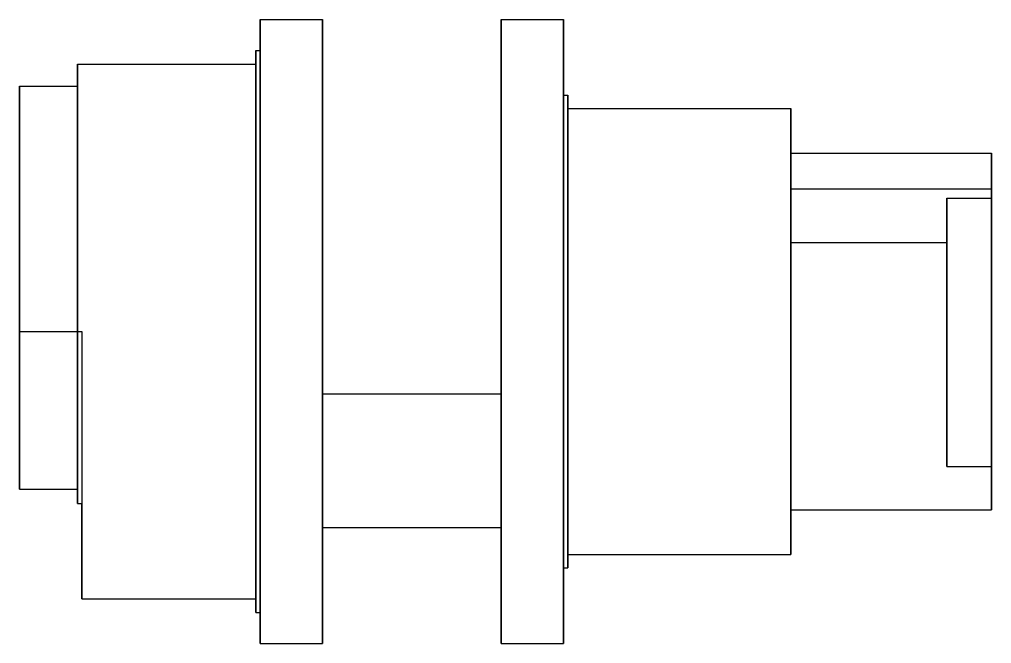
# Model space of a CAD drawing. Header units: millimetres. Extents: x 0 to 281, y -45 to 51.
# Drawn here: x 29.42 to 51.22, y 0 to 14 of the extents above; entities that cross this region are included whole.
import ezdxf

# ---------------------------------------------------------------- set-up
doc = ezdxf.new("R2010")
doc.units = ezdxf.units.MM
doc.layers.add('SIDE_HIDDEN', color=8, linetype='CONTINUOUS')
doc.layers.add('SIDE_VISIBLE', color=7, linetype='Continuous')

msp = doc.modelspace()

# ---------------------------------------------------------------- linework, layer by layer
at = {"layer": 'SIDE_HIDDEN'}
for points in [[(34.817, 0), (34.817, 0.609), (34.817, 1.217), (34.817, 1.826), (34.817, 2.435), (34.817, 3.043), (34.817, 3.652), (34.817, 4.261), (34.817, 4.87), (34.817, 5.478), (34.817, 6.087), (34.817, 6.696), (34.817, 7.304), (34.817, 7.913), (34.817, 8.522), (34.817, 9.13), (34.817, 9.739), (34.817, 10.348), (34.817, 10.957), (34.817, 11.565), (34.817, 12.174), (34.817, 12.783), (34.817, 13.391), (34.817, 14)], [(36.217, 0), (36.217, 0.609), (36.217, 1.217), (36.217, 1.826), (36.217, 2.435), (36.217, 3.043), (36.217, 3.652), (36.217, 4.261), (36.217, 4.87), (36.217, 5.478), (36.217, 6.087), (36.217, 6.696), (36.217, 7.304), (36.217, 7.913), (36.217, 8.522), (36.217, 9.13), (36.217, 9.739), (36.217, 10.348), (36.217, 10.957), (36.217, 11.565), (36.217, 12.174), (36.217, 12.783), (36.217, 13.391), (36.217, 14)], [(40.217, 0), (40.217, 0.609), (40.217, 1.217), (40.217, 1.826), (40.217, 2.435), (40.217, 3.043), (40.217, 3.652), (40.217, 4.261), (40.217, 4.87), (40.217, 5.478), (40.217, 6.087), (40.217, 6.696), (40.217, 7.304), (40.217, 7.913), (40.217, 8.522), (40.217, 9.13), (40.217, 9.739), (40.217, 10.348), (40.217, 10.957), (40.217, 11.565), (40.217, 12.174), (40.217, 12.783), (40.217, 13.391), (40.217, 14)], [(41.617, 0), (41.617, 0.609), (41.617, 1.217), (41.617, 1.826), (41.617, 2.435), (41.617, 3.043), (41.617, 3.652), (41.617, 4.261), (41.617, 4.87), (41.617, 5.478), (41.617, 6.087), (41.617, 6.696), (41.617, 7.304), (41.617, 7.913), (41.617, 8.522), (41.617, 9.13), (41.617, 9.739), (41.617, 10.348), (41.617, 10.957), (41.617, 11.565), (41.617, 12.174), (41.617, 12.783), (41.617, 13.391), (41.617, 14)], [(34.717, 0.7), (34.717, 1.248), (34.717, 1.796), (34.717, 2.343), (34.717, 2.891), (34.717, 3.439), (34.717, 3.987), (34.717, 4.535), (34.717, 5.083), (34.717, 5.63), (34.717, 6.178), (34.717, 6.726), (34.717, 7.274), (34.717, 7.822), (34.717, 8.37), (34.717, 8.917), (34.717, 9.465), (34.717, 10.013), (34.717, 10.561), (34.717, 11.109), (34.717, 11.657), (34.717, 12.204), (34.717, 12.752), (34.717, 13.3)], [(34.817, 13.3), (34.817, 12.752), (34.817, 12.204), (34.817, 11.657), (34.817, 11.109), (34.817, 10.561), (34.817, 10.013), (34.817, 9.465), (34.817, 8.917), (34.817, 8.37), (34.817, 7.822), (34.817, 7.274), (34.817, 6.726), (34.817, 6.178), (34.817, 5.63), (34.817, 5.083), (34.817, 4.535), (34.817, 3.987), (34.817, 3.439), (34.817, 2.891), (34.817, 2.343), (34.817, 1.796), (34.817, 1.248), (34.817, 0.7)], [(34.817, 0.7), (34.817, 1.248), (34.817, 1.796), (34.817, 2.343), (34.817, 2.891), (34.817, 3.439), (34.817, 3.987), (34.817, 4.535), (34.817, 5.083), (34.817, 5.63), (34.817, 6.178), (34.817, 6.726), (34.817, 7.274), (34.817, 7.822), (34.817, 8.37), (34.817, 8.917), (34.817, 9.465), (34.817, 10.013), (34.817, 10.561), (34.817, 11.109), (34.817, 11.657), (34.817, 12.204), (34.817, 12.752), (34.817, 13.3)], [(30.717, 3.143), (30.717, 3.572), (30.717, 4), (30.717, 4.429), (30.717, 4.857), (30.717, 5.286), (30.717, 5.715), (30.717, 6.143), (30.717, 6.572), (30.717, 7), (30.717, 7.429), (30.717, 7.857), (30.717, 8.286), (30.717, 8.714), (30.717, 9.143), (30.717, 9.572), (30.717, 10), (30.717, 10.429), (30.717, 10.857), (30.717, 11.286), (30.717, 11.714), (30.717, 12.143), (30.717, 12.571), (30.717, 13)], [(34.717, 13), (34.717, 12.478), (34.717, 11.957), (34.717, 11.435), (34.717, 10.913), (34.717, 10.391), (34.717, 9.87), (34.717, 9.348), (34.717, 8.826), (34.717, 8.304), (34.717, 7.783), (34.717, 7.261), (34.717, 6.739), (34.717, 6.217), (34.717, 5.696), (34.717, 5.174), (34.717, 4.652), (34.717, 4.13), (34.717, 3.609), (34.717, 3.087), (34.717, 2.565), (34.717, 2.043), (34.717, 1.522), (34.717, 1)], [(34.717, 1), (34.717, 1.522), (34.717, 2.043), (34.717, 2.565), (34.717, 3.087), (34.717, 3.609), (34.717, 4.13), (34.717, 4.652), (34.717, 5.174), (34.717, 5.696), (34.717, 6.217), (34.717, 6.739), (34.717, 7.261), (34.717, 7.783), (34.717, 8.304), (34.717, 8.826), (34.717, 9.348), (34.717, 9.87), (34.717, 10.391), (34.717, 10.913), (34.717, 11.435), (34.717, 11.957), (34.717, 12.478), (34.717, 13)], [(29.417, 3.465), (29.417, 3.858), (29.417, 4.25), (29.417, 4.643), (29.417, 5.036), (29.417, 5.429), (29.417, 5.822), (29.417, 6.215), (29.417, 6.607), (29.417, 7), (29.417, 7.393), (29.417, 7.786), (29.417, 8.179), (29.417, 8.572), (29.417, 8.964), (29.417, 9.357), (29.417, 9.75), (29.417, 10.143), (29.417, 10.536), (29.417, 10.929), (29.417, 11.321), (29.417, 11.714), (29.417, 12.107), (29.417, 12.5)], [(30.717, 3.465), (30.717, 3.858), (30.717, 4.25), (30.717, 4.643), (30.717, 5.036), (30.717, 5.429), (30.717, 5.822), (30.717, 6.215), (30.717, 6.607), (30.717, 7), (30.717, 7.393), (30.717, 7.786), (30.717, 8.179), (30.717, 8.572), (30.717, 8.964), (30.717, 9.357), (30.717, 9.75), (30.717, 10.143), (30.717, 10.536), (30.717, 10.929), (30.717, 11.321), (30.717, 11.714), (30.717, 12.107), (30.717, 12.5)], [(30.717, 12.5), (30.717, 12.107), (30.717, 11.714), (30.717, 11.321), (30.717, 10.929), (30.717, 10.536), (30.717, 10.143), (30.717, 9.75), (30.717, 9.357), (30.717, 8.964), (30.717, 8.572), (30.717, 8.179), (30.717, 7.786), (30.717, 7.393), (30.717, 7), (30.717, 6.607), (30.717, 6.215), (30.717, 5.822), (30.717, 5.429), (30.717, 5.036), (30.717, 4.643), (30.717, 4.25), (30.717, 3.858), (30.717, 3.465)], [(41.617, 12.3), (41.617, 11.839), (41.617, 11.378), (41.617, 10.917), (41.617, 10.457), (41.617, 9.996), (41.617, 9.535), (41.617, 9.074), (41.617, 8.613), (41.617, 8.152), (41.617, 7.691), (41.617, 7.23), (41.617, 6.77), (41.617, 6.309), (41.617, 5.848), (41.617, 5.387), (41.617, 4.926), (41.617, 4.465), (41.617, 4.004), (41.617, 3.543), (41.617, 3.083), (41.617, 2.622), (41.617, 2.161), (41.617, 1.7)], [(41.617, 1.7), (41.617, 2.161), (41.617, 2.622), (41.617, 3.083), (41.617, 3.543), (41.617, 4.004), (41.617, 4.465), (41.617, 4.926), (41.617, 5.387), (41.617, 5.848), (41.617, 6.309), (41.617, 6.77), (41.617, 7.23), (41.617, 7.691), (41.617, 8.152), (41.617, 8.613), (41.617, 9.074), (41.617, 9.535), (41.617, 9.996), (41.617, 10.457), (41.617, 10.917), (41.617, 11.378), (41.617, 11.839), (41.617, 12.3)], [(41.717, 1.7), (41.717, 2.161), (41.717, 2.622), (41.717, 3.083), (41.717, 3.543), (41.717, 4.004), (41.717, 4.465), (41.717, 4.926), (41.717, 5.387), (41.717, 5.848), (41.717, 6.309), (41.717, 6.77), (41.717, 7.23), (41.717, 7.691), (41.717, 8.152), (41.717, 8.613), (41.717, 9.074), (41.717, 9.535), (41.717, 9.996), (41.717, 10.457), (41.717, 10.917), (41.717, 11.378), (41.717, 11.839), (41.717, 12.3)], [(41.717, 12), (41.717, 11.565), (41.717, 11.13), (41.717, 10.696), (41.717, 10.261), (41.717, 9.826), (41.717, 9.391), (41.717, 8.957), (41.717, 8.522), (41.717, 8.087), (41.717, 7.652), (41.717, 7.217), (41.717, 6.783), (41.717, 6.348), (41.717, 5.913), (41.717, 5.478), (41.717, 5.043), (41.717, 4.609), (41.717, 4.174), (41.717, 3.739), (41.717, 3.304), (41.717, 2.87), (41.717, 2.435), (41.717, 2)], [(41.717, 2), (41.717, 2.435), (41.717, 2.87), (41.717, 3.304), (41.717, 3.739), (41.717, 4.174), (41.717, 4.609), (41.717, 5.043), (41.717, 5.478), (41.717, 5.913), (41.717, 6.348), (41.717, 6.783), (41.717, 7.217), (41.717, 7.652), (41.717, 8.087), (41.717, 8.522), (41.717, 8.957), (41.717, 9.391), (41.717, 9.826), (41.717, 10.261), (41.717, 10.696), (41.717, 11.13), (41.717, 11.565), (41.717, 12)], [(46.717, 2), (46.717, 2.435), (46.717, 2.87), (46.717, 3.304), (46.717, 3.739), (46.717, 4.174), (46.717, 4.609), (46.717, 5.043), (46.717, 5.478), (46.717, 5.913), (46.717, 6.348), (46.717, 6.783), (46.717, 7.217), (46.717, 7.652), (46.717, 8.087), (46.717, 8.522), (46.717, 8.957), (46.717, 9.391), (46.717, 9.826), (46.717, 10.261), (46.717, 10.696), (46.717, 11.13), (46.717, 11.565), (46.717, 12)], [(46.717, 11), (46.717, 10.652), (46.717, 10.304), (46.717, 9.957), (46.717, 9.609), (46.717, 9.261), (46.717, 8.913), (46.717, 8.565), (46.717, 8.217), (46.717, 7.87), (46.717, 7.522), (46.717, 7.174), (46.717, 6.826), (46.717, 6.478), (46.717, 6.13), (46.717, 5.783), (46.717, 5.435), (46.717, 5.087), (46.717, 4.739), (46.717, 4.391), (46.717, 4.043), (46.717, 3.696), (46.717, 3.348), (46.717, 3)], [(46.717, 3), (46.717, 3.348), (46.717, 3.696), (46.717, 4.043), (46.717, 4.391), (46.717, 4.739), (46.717, 5.087), (46.717, 5.435), (46.717, 5.783), (46.717, 6.13), (46.717, 6.478), (46.717, 6.826), (46.717, 7.174), (46.717, 7.522), (46.717, 7.87), (46.717, 8.217), (46.717, 8.565), (46.717, 8.913), (46.717, 9.261), (46.717, 9.609), (46.717, 9.957), (46.717, 10.304), (46.717, 10.652), (46.717, 11)], [(51.217, 3), (51.217, 3.348), (51.217, 3.696), (51.217, 4.043), (51.217, 4.391), (51.217, 4.739), (51.217, 5.087), (51.217, 5.435), (51.217, 5.783), (51.217, 6.13), (51.217, 6.478), (51.217, 6.826), (51.217, 7.174), (51.217, 7.522), (51.217, 7.87), (51.217, 8.217), (51.217, 8.565), (51.217, 8.913), (51.217, 9.261), (51.217, 9.609), (51.217, 9.957), (51.217, 10.304), (51.217, 10.652), (51.217, 11)], [(46.717, 10.2), (51.217, 10.2)], [(46.717, 10.2), (46.717, 10.148), (46.717, 10.096), (46.717, 10.043), (46.717, 9.991), (46.717, 9.939), (46.717, 9.887), (46.717, 9.835), (46.717, 9.783), (46.717, 9.73), (46.717, 9.678), (46.717, 9.626), (46.717, 9.574), (46.717, 9.522), (46.717, 9.47), (46.717, 9.417), (46.717, 9.365), (46.717, 9.313), (46.717, 9.261), (46.717, 9.209), (46.717, 9.157), (46.717, 9.104), (46.717, 9.052), (46.717, 9)], [(46.717, 9), (46.717, 9.052), (46.717, 9.104), (46.717, 9.157), (46.717, 9.209), (46.717, 9.261), (46.717, 9.313), (46.717, 9.365), (46.717, 9.417), (46.717, 9.47), (46.717, 9.522), (46.717, 9.574), (46.717, 9.626), (46.717, 9.678), (46.717, 9.73), (46.717, 9.783), (46.717, 9.835), (46.717, 9.887), (46.717, 9.939), (46.717, 9.991), (46.717, 10.043), (46.717, 10.096), (46.717, 10.148), (46.717, 10.2)], [(51.217, 10.2), (51.217, 10.191), (51.217, 10.182), (51.217, 10.173), (51.217, 10.164), (51.217, 10.154), (51.217, 10.145), (51.217, 10.136), (51.217, 10.127), (51.217, 10.118), (51.217, 10.109), (51.217, 10.1), (51.217, 10.091), (51.217, 10.082), (51.217, 10.072), (51.217, 10.063), (51.217, 10.054), (51.217, 10.045), (51.217, 10.036), (51.217, 10.027), (51.217, 10.018), (51.217, 10.009), (51.217, 10), (51.217, 9.991)], [(51.217, 9.991), (51.217, 10), (51.217, 10.009), (51.217, 10.018), (51.217, 10.027), (51.217, 10.036), (51.217, 10.045), (51.217, 10.054), (51.217, 10.063), (51.217, 10.072), (51.217, 10.082), (51.217, 10.091), (51.217, 10.1), (51.217, 10.109), (51.217, 10.118), (51.217, 10.127), (51.217, 10.136), (51.217, 10.145), (51.217, 10.154), (51.217, 10.164), (51.217, 10.173), (51.217, 10.182), (51.217, 10.191), (51.217, 10.2)], [(50.217, 9.991), (51.217, 9.991)], [(50.217, 9.991), (50.217, 9.947), (50.217, 9.904), (50.217, 9.861), (50.217, 9.818), (50.217, 9.775), (50.217, 9.732), (50.217, 9.689), (50.217, 9.646), (50.217, 9.603), (50.217, 9.56), (50.217, 9.517), (50.217, 9.474), (50.217, 9.431), (50.217, 9.388), (50.217, 9.345), (50.217, 9.301), (50.217, 9.258), (50.217, 9.215), (50.217, 9.172), (50.217, 9.129), (50.217, 9.086), (50.217, 9.043), (50.217, 9)], [(50.217, 9), (50.217, 9.043), (50.217, 9.086), (50.217, 9.129), (50.217, 9.172), (50.217, 9.215), (50.217, 9.258), (50.217, 9.301), (50.217, 9.345), (50.217, 9.388), (50.217, 9.431), (50.217, 9.474), (50.217, 9.517), (50.217, 9.56), (50.217, 9.603), (50.217, 9.646), (50.217, 9.689), (50.217, 9.732), (50.217, 9.775), (50.217, 9.818), (50.217, 9.861), (50.217, 9.904), (50.217, 9.947), (50.217, 9.991)], [(50.217, 9.991), (51.217, 9.991)], [(50.217, 9.991), (50.217, 9.729), (50.217, 9.467), (50.217, 9.206), (50.217, 8.944), (50.217, 8.683), (50.217, 8.421), (50.217, 8.16), (50.217, 7.898), (50.217, 7.637), (50.217, 7.375), (50.217, 7.114), (50.217, 6.852), (50.217, 6.59), (50.217, 6.329), (50.217, 6.067), (50.217, 5.806), (50.217, 5.544), (50.217, 5.283), (50.217, 5.021), (50.217, 4.76), (50.217, 4.498), (50.217, 4.237), (50.217, 3.975)], [(50.217, 3.975), (50.217, 4.237), (50.217, 4.498), (50.217, 4.76), (50.217, 5.021), (50.217, 5.283), (50.217, 5.544), (50.217, 5.806), (50.217, 6.067), (50.217, 6.329), (50.217, 6.59), (50.217, 6.852), (50.217, 7.114), (50.217, 7.375), (50.217, 7.637), (50.217, 7.898), (50.217, 8.16), (50.217, 8.421), (50.217, 8.683), (50.217, 8.944), (50.217, 9.206), (50.217, 9.467), (50.217, 9.729), (50.217, 9.991)], [(51.217, 9.991), (51.217, 9.729), (51.217, 9.467), (51.217, 9.206), (51.217, 8.944), (51.217, 8.683), (51.217, 8.421), (51.217, 8.16), (51.217, 7.898), (51.217, 7.637), (51.217, 7.375), (51.217, 7.114), (51.217, 6.852), (51.217, 6.59), (51.217, 6.329), (51.217, 6.067), (51.217, 5.806), (51.217, 5.544), (51.217, 5.283), (51.217, 5.021), (51.217, 4.76), (51.217, 4.498), (51.217, 4.237), (51.217, 3.975)], [(51.217, 3.975), (51.217, 4.237), (51.217, 4.498), (51.217, 4.76), (51.217, 5.021), (51.217, 5.283), (51.217, 5.544), (51.217, 5.806), (51.217, 6.067), (51.217, 6.329), (51.217, 6.59), (51.217, 6.852), (51.217, 7.114), (51.217, 7.375), (51.217, 7.637), (51.217, 7.898), (51.217, 8.16), (51.217, 8.421), (51.217, 8.683), (51.217, 8.944), (51.217, 9.206), (51.217, 9.467), (51.217, 9.729), (51.217, 9.991)], [(46.717, 9), (50.217, 9)], [(29.417, 7), (29.417, 3.465)], [(29.417, 7), (30.817, 7)], [(29.417, 7), (29.417, 3.465)], [(30.817, 7), (30.817, 3.143)], [(30.817, 7), (30.817, 3.143)], [(36.217, 5.602), (36.217, 5.472), (36.217, 5.341), (36.217, 5.211), (36.217, 5.08), (36.217, 4.95), (36.217, 4.82), (36.217, 4.689), (36.217, 4.559), (36.217, 4.428), (36.217, 4.298), (36.217, 4.167), (36.217, 4.037), (36.217, 3.907), (36.217, 3.776), (36.217, 3.646), (36.217, 3.515), (36.217, 3.385), (36.217, 3.254), (36.217, 3.124), (36.217, 2.994), (36.217, 2.863), (36.217, 2.733), (36.217, 2.602)], [(36.217, 2.602), (36.217, 2.733), (36.217, 2.863), (36.217, 2.994), (36.217, 3.124), (36.217, 3.254), (36.217, 3.385), (36.217, 3.515), (36.217, 3.646), (36.217, 3.776), (36.217, 3.907), (36.217, 4.037), (36.217, 4.167), (36.217, 4.298), (36.217, 4.428), (36.217, 4.559), (36.217, 4.689), (36.217, 4.82), (36.217, 4.95), (36.217, 5.08), (36.217, 5.211), (36.217, 5.341), (36.217, 5.472), (36.217, 5.602)], [(40.217, 5.602), (40.217, 5.472), (40.217, 5.341), (40.217, 5.211), (40.217, 5.08), (40.217, 4.95), (40.217, 4.82), (40.217, 4.689), (40.217, 4.559), (40.217, 4.428), (40.217, 4.298), (40.217, 4.167), (40.217, 4.037), (40.217, 3.907), (40.217, 3.776), (40.217, 3.646), (40.217, 3.515), (40.217, 3.385), (40.217, 3.254), (40.217, 3.124), (40.217, 2.994), (40.217, 2.863), (40.217, 2.733), (40.217, 2.602)], [(40.217, 2.602), (40.217, 2.733), (40.217, 2.863), (40.217, 2.994), (40.217, 3.124), (40.217, 3.254), (40.217, 3.385), (40.217, 3.515), (40.217, 3.646), (40.217, 3.776), (40.217, 3.907), (40.217, 4.037), (40.217, 4.167), (40.217, 4.298), (40.217, 4.428), (40.217, 4.559), (40.217, 4.689), (40.217, 4.82), (40.217, 4.95), (40.217, 5.08), (40.217, 5.211), (40.217, 5.341), (40.217, 5.472), (40.217, 5.602)], [(50.217, 3.975), (51.217, 3.975)], [(29.417, 3.465), (30.717, 3.465)], [(30.717, 3.465), (30.717, 3.143)], [(30.717, 3.465), (30.717, 3.143)], [(30.717, 3.143), (30.817, 3.143)], [(30.817, 1), (30.817, 1.093), (30.817, 1.186), (30.817, 1.28), (30.817, 1.373), (30.817, 1.466), (30.817, 1.559), (30.817, 1.652), (30.817, 1.745), (30.817, 1.839), (30.817, 1.932), (30.817, 2.025), (30.817, 2.118), (30.817, 2.211), (30.817, 2.305), (30.817, 2.398), (30.817, 2.491), (30.817, 2.584), (30.817, 2.677), (30.817, 2.771), (30.817, 2.864), (30.817, 2.957), (30.817, 3.05), (30.817, 3.143)]]:
    msp.add_lwpolyline(points, dxfattribs=at)
at = {"layer": 'SIDE_VISIBLE'}
for points in [[(34.817, 14), (36.217, 14)], [(34.817, 14), (34.817, 13.391), (34.817, 12.783), (34.817, 12.174), (34.817, 11.565), (34.817, 10.957), (34.817, 10.348), (34.817, 9.739), (34.817, 9.13), (34.817, 8.522), (34.817, 7.913), (34.817, 7.304), (34.817, 6.696), (34.817, 6.087), (34.817, 5.478), (34.817, 4.87), (34.817, 4.261), (34.817, 3.652), (34.817, 3.043), (34.817, 2.435), (34.817, 1.826), (34.817, 1.217), (34.817, 0.609), (34.817, 0)], [(36.217, 14), (36.217, 13.391), (36.217, 12.783), (36.217, 12.174), (36.217, 11.565), (36.217, 10.957), (36.217, 10.348), (36.217, 9.739), (36.217, 9.13), (36.217, 8.522), (36.217, 7.913), (36.217, 7.304), (36.217, 6.696), (36.217, 6.087), (36.217, 5.478), (36.217, 4.87), (36.217, 4.261), (36.217, 3.652), (36.217, 3.043), (36.217, 2.435), (36.217, 1.826), (36.217, 1.217), (36.217, 0.609), (36.217, 0)], [(40.217, 14), (41.617, 14)], [(40.217, 14), (40.217, 13.391), (40.217, 12.783), (40.217, 12.174), (40.217, 11.565), (40.217, 10.957), (40.217, 10.348), (40.217, 9.739), (40.217, 9.13), (40.217, 8.522), (40.217, 7.913), (40.217, 7.304), (40.217, 6.696), (40.217, 6.087), (40.217, 5.478), (40.217, 4.87), (40.217, 4.261), (40.217, 3.652), (40.217, 3.043), (40.217, 2.435), (40.217, 1.826), (40.217, 1.217), (40.217, 0.609), (40.217, 0)], [(41.617, 14), (41.617, 13.391), (41.617, 12.783), (41.617, 12.174), (41.617, 11.565), (41.617, 10.957), (41.617, 10.348), (41.617, 9.739), (41.617, 9.13), (41.617, 8.522), (41.617, 7.913), (41.617, 7.304), (41.617, 6.696), (41.617, 6.087), (41.617, 5.478), (41.617, 4.87), (41.617, 4.261), (41.617, 3.652), (41.617, 3.043), (41.617, 2.435), (41.617, 1.826), (41.617, 1.217), (41.617, 0.609), (41.617, 0)], [(34.717, 13.3), (34.817, 13.3)], [(34.717, 13.3), (34.717, 12.752), (34.717, 12.204), (34.717, 11.657), (34.717, 11.109), (34.717, 10.561), (34.717, 10.013), (34.717, 9.465), (34.717, 8.917), (34.717, 8.37), (34.717, 7.822), (34.717, 7.274), (34.717, 6.726), (34.717, 6.178), (34.717, 5.63), (34.717, 5.083), (34.717, 4.535), (34.717, 3.987), (34.717, 3.439), (34.717, 2.891), (34.717, 2.343), (34.717, 1.796), (34.717, 1.248), (34.717, 0.7)], [(30.717, 13), (34.717, 13)], [(30.717, 13), (30.717, 12.571), (30.717, 12.143), (30.717, 11.714), (30.717, 11.286), (30.717, 10.857), (30.717, 10.429), (30.717, 10), (30.717, 9.572), (30.717, 9.143), (30.717, 8.714), (30.717, 8.286), (30.717, 7.857), (30.717, 7.429), (30.717, 7), (30.717, 6.572), (30.717, 6.143), (30.717, 5.715), (30.717, 5.286), (30.717, 4.857), (30.717, 4.429), (30.717, 4), (30.717, 3.572), (30.717, 3.143)], [(29.417, 12.5), (30.717, 12.5)], [(29.417, 12.5), (29.417, 12.107), (29.417, 11.714), (29.417, 11.321), (29.417, 10.929), (29.417, 10.536), (29.417, 10.143), (29.417, 9.75), (29.417, 9.357), (29.417, 8.964), (29.417, 8.572), (29.417, 8.179), (29.417, 7.786), (29.417, 7.393), (29.417, 7), (29.417, 6.607), (29.417, 6.215), (29.417, 5.822), (29.417, 5.429), (29.417, 5.036), (29.417, 4.643), (29.417, 4.25), (29.417, 3.858), (29.417, 3.465)], [(41.617, 12.3), (41.717, 12.3)], [(41.717, 12.3), (41.717, 11.839), (41.717, 11.378), (41.717, 10.917), (41.717, 10.457), (41.717, 9.996), (41.717, 9.535), (41.717, 9.074), (41.717, 8.613), (41.717, 8.152), (41.717, 7.691), (41.717, 7.23), (41.717, 6.77), (41.717, 6.309), (41.717, 5.848), (41.717, 5.387), (41.717, 4.926), (41.717, 4.465), (41.717, 4.004), (41.717, 3.543), (41.717, 3.083), (41.717, 2.622), (41.717, 2.161), (41.717, 1.7)], [(41.717, 12), (46.717, 12)], [(46.717, 12), (46.717, 11.565), (46.717, 11.13), (46.717, 10.696), (46.717, 10.261), (46.717, 9.826), (46.717, 9.391), (46.717, 8.957), (46.717, 8.522), (46.717, 8.087), (46.717, 7.652), (46.717, 7.217), (46.717, 6.783), (46.717, 6.348), (46.717, 5.913), (46.717, 5.478), (46.717, 5.043), (46.717, 4.609), (46.717, 4.174), (46.717, 3.739), (46.717, 3.304), (46.717, 2.87), (46.717, 2.435), (46.717, 2)], [(46.717, 11), (51.217, 11)], [(51.217, 11), (51.217, 10.652), (51.217, 10.304), (51.217, 9.957), (51.217, 9.609), (51.217, 9.261), (51.217, 8.913), (51.217, 8.565), (51.217, 8.217), (51.217, 7.87), (51.217, 7.522), (51.217, 7.174), (51.217, 6.826), (51.217, 6.478), (51.217, 6.13), (51.217, 5.783), (51.217, 5.435), (51.217, 5.087), (51.217, 4.739), (51.217, 4.391), (51.217, 4.043), (51.217, 3.696), (51.217, 3.348), (51.217, 3)], [(36.217, 5.602), (40.217, 5.602)], [(29.417, 3.465), (30.717, 3.465)], [(30.717, 3.143), (30.817, 3.143)], [(30.817, 3.143), (30.817, 3.05), (30.817, 2.957), (30.817, 2.864), (30.817, 2.771), (30.817, 2.677), (30.817, 2.584), (30.817, 2.491), (30.817, 2.398), (30.817, 2.305), (30.817, 2.211), (30.817, 2.118), (30.817, 2.025), (30.817, 1.932), (30.817, 1.839), (30.817, 1.745), (30.817, 1.652), (30.817, 1.559), (30.817, 1.466), (30.817, 1.373), (30.817, 1.28), (30.817, 1.186), (30.817, 1.093), (30.817, 1)], [(46.717, 3), (51.217, 3)], [(36.217, 2.602), (40.217, 2.602)], [(41.717, 2), (46.717, 2)], [(41.617, 1.7), (41.717, 1.7)], [(30.817, 1), (34.717, 1)], [(34.717, 0.7), (34.817, 0.7)], [(34.817, 0), (36.217, 0)], [(40.217, 0), (41.617, 0)]]:
    msp.add_lwpolyline(points, dxfattribs=at)

doc.saveas('drawing.dxf')
